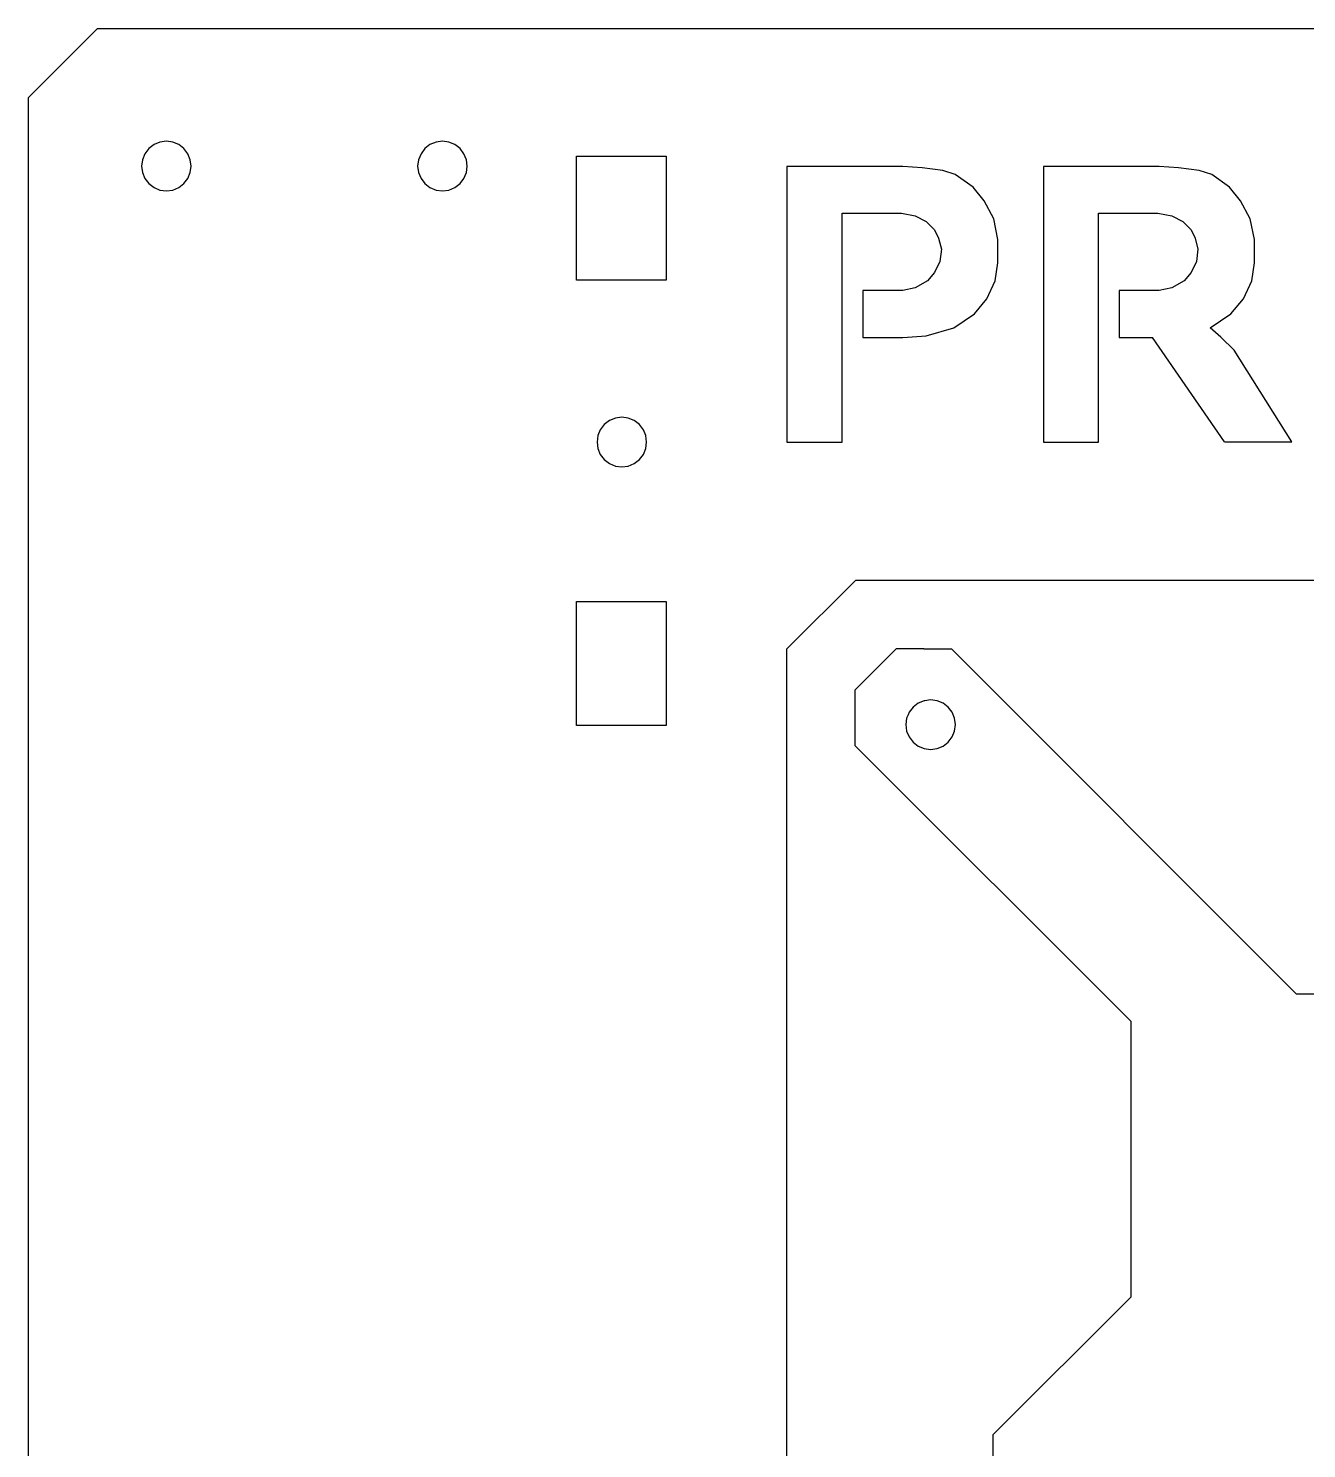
# Model space of a CAD drawing. Extents: x -200 to 421, y -75 to 295.
# Drawn here: x -200.2 to -107.5, y 192 to 295 of the extents above; entities that cross this region are included whole.
import ezdxf

# ---------------------------------------------------------------- set-up
doc = ezdxf.new("R2010")
doc.units = 0
doc.layers.get('0').update_dxf_attribs({"linetype": 'CONTINUOUS'})

# ---------------------------------------------------------------- blocks, each defined once
blk = doc.blocks.new('BLOCK_11')
at = {"color": 7}
blk.add_lwpolyline([(-200.23, 290.03), (-195.23, 295.03)], dxfattribs=at)
blk = doc.blocks.new('BLOCK_12')
at = {"color": 7}
blk.add_lwpolyline([(-195.23, 295.03), (164.77, 295.03)], dxfattribs=at)
blk = doc.blocks.new('BLOCK_20')
at = {"color": 7}
blk.add_lwpolyline([(-145.23, -29.97), (-145.23, 250.03)], dxfattribs=at)
blk = doc.blocks.new('BLOCK_21')
at = {"color": 7}
blk.add_lwpolyline([(-145.23, 250.03), (-140.23, 255.03)], dxfattribs=at)
blk = doc.blocks.new('BLOCK_22')
at = {"color": 7}
blk.add_lwpolyline([(-140.23, 255.03), (109.77, 255.03)], dxfattribs=at)
blk = doc.blocks.new('BLOCK_34')
at = {"color": 7}
blk.add_lwpolyline([(-200.23, -70.16), (-200.23, 290.03)], dxfattribs=at)
blk = doc.blocks.new('BLOCK_113')
at = {"color": 7}
blk.add_lwpolyline([(-160.48, 276.78), (-160.48, 285.78)], dxfattribs=at)
blk = doc.blocks.new('BLOCK_114')
at = {"color": 7}
blk.add_lwpolyline([(-160.48, 285.78), (-153.98, 285.78)], dxfattribs=at)
blk = doc.blocks.new('BLOCK_115')
at = {"color": 7}
blk.add_lwpolyline([(-153.98, 285.78), (-153.98, 276.78)], dxfattribs=at)
blk = doc.blocks.new('BLOCK_116')
at = {"color": 7}
blk.add_lwpolyline([(-153.98, 276.78), (-160.48, 276.78)], dxfattribs=at)
blk = doc.blocks.new('BLOCK_117')
at = {"color": 7}
blk.add_lwpolyline([(-160.48, 244.48), (-160.48, 253.48)], dxfattribs=at)
blk = doc.blocks.new('BLOCK_118')
at = {"color": 7}
blk.add_lwpolyline([(-160.48, 253.48), (-153.98, 253.48)], dxfattribs=at)
blk = doc.blocks.new('BLOCK_119')
at = {"color": 7}
blk.add_lwpolyline([(-153.98, 253.48), (-153.98, 244.48)], dxfattribs=at)
blk = doc.blocks.new('BLOCK_120')
at = {"color": 7}
blk.add_lwpolyline([(-153.98, 244.48), (-160.48, 244.48)], dxfattribs=at)
blk = doc.blocks.new('BLOCK_445')
at = {"color": 7}
blk.add_lwpolyline([(-190.22, 283.25), (-189.76, 283.31)], dxfattribs=at)
blk = doc.blocks.new('BLOCK_446')
at = {"color": 7}
blk.add_lwpolyline([(-189.76, 283.31), (-189.32, 283.49)], dxfattribs=at)
blk = doc.blocks.new('BLOCK_447')
at = {"color": 7}
blk.add_lwpolyline([(-189.32, 283.49), (-188.95, 283.78)], dxfattribs=at)
blk = doc.blocks.new('BLOCK_448')
at = {"color": 7}
blk.add_lwpolyline([(-188.95, 283.78), (-188.66, 284.15)], dxfattribs=at)
blk = doc.blocks.new('BLOCK_449')
at = {"color": 7}
blk.add_lwpolyline([(-191.96, 285.51), (-192.02, 285.05)], dxfattribs=at)
blk = doc.blocks.new('BLOCK_450')
at = {"color": 7}
blk.add_lwpolyline([(-192.02, 285.05), (-191.96, 284.58)], dxfattribs=at)
blk = doc.blocks.new('BLOCK_451')
at = {"color": 7}
blk.add_lwpolyline([(-191.12, 286.61), (-191.5, 286.32)], dxfattribs=at)
blk = doc.blocks.new('BLOCK_452')
at = {"color": 7}
blk.add_lwpolyline([(-189.76, 286.79), (-190.22, 286.85)], dxfattribs=at)
blk = doc.blocks.new('BLOCK_453')
at = {"color": 7}
blk.add_lwpolyline([(-189.32, 286.61), (-189.76, 286.79)], dxfattribs=at)
blk = doc.blocks.new('BLOCK_454')
at = {"color": 7}
blk.add_lwpolyline([(-188.66, 284.15), (-188.49, 284.58)], dxfattribs=at)
blk = doc.blocks.new('BLOCK_455')
at = {"color": 7}
blk.add_lwpolyline([(-188.49, 284.58), (-188.42, 285.05)], dxfattribs=at)
blk = doc.blocks.new('BLOCK_456')
at = {"color": 7}
blk.add_lwpolyline([(-191.96, 284.58), (-191.78, 284.15)], dxfattribs=at)
blk = doc.blocks.new('BLOCK_457')
at = {"color": 7}
blk.add_lwpolyline([(-191.78, 284.15), (-191.5, 283.78)], dxfattribs=at)
blk = doc.blocks.new('BLOCK_458')
at = {"color": 7}
blk.add_lwpolyline([(-190.22, 286.85), (-190.69, 286.79)], dxfattribs=at)
blk = doc.blocks.new('BLOCK_459')
at = {"color": 7}
blk.add_lwpolyline([(-190.69, 286.79), (-191.12, 286.61)], dxfattribs=at)
blk = doc.blocks.new('BLOCK_460')
at = {"color": 7}
blk.add_lwpolyline([(-191.5, 286.32), (-191.78, 285.95)], dxfattribs=at)
blk = doc.blocks.new('BLOCK_461')
at = {"color": 7}
blk.add_lwpolyline([(-191.78, 285.95), (-191.96, 285.51)], dxfattribs=at)
blk = doc.blocks.new('BLOCK_462')
at = {"color": 7}
blk.add_lwpolyline([(-188.95, 286.32), (-189.32, 286.61)], dxfattribs=at)
blk = doc.blocks.new('BLOCK_463')
at = {"color": 7}
blk.add_lwpolyline([(-188.67, 285.95), (-188.95, 286.32)], dxfattribs=at)
blk = doc.blocks.new('BLOCK_464')
at = {"color": 7}
blk.add_lwpolyline([(-188.49, 285.51), (-188.67, 285.95)], dxfattribs=at)
blk = doc.blocks.new('BLOCK_465')
at = {"color": 7}
blk.add_lwpolyline([(-188.42, 285.05), (-188.49, 285.51)], dxfattribs=at)
blk = doc.blocks.new('BLOCK_466')
at = {"color": 7}
blk.add_lwpolyline([(-191.5, 283.78), (-191.12, 283.49)], dxfattribs=at)
blk = doc.blocks.new('BLOCK_467')
at = {"color": 7}
blk.add_lwpolyline([(-191.12, 283.49), (-190.69, 283.31)], dxfattribs=at)
blk = doc.blocks.new('BLOCK_468')
at = {"color": 7}
blk.add_lwpolyline([(-190.69, 283.31), (-190.22, 283.25)], dxfattribs=at)
blk = doc.blocks.new('BLOCK_469')
at = {"color": 7}
blk.add_lwpolyline([(-171.48, 286.32), (-171.76, 285.95)], dxfattribs=at)
blk = doc.blocks.new('BLOCK_470')
at = {"color": 7}
blk.add_lwpolyline([(-171.76, 285.95), (-171.94, 285.51)], dxfattribs=at)
blk = doc.blocks.new('BLOCK_471')
at = {"color": 7}
blk.add_lwpolyline([(-171.94, 285.51), (-172.01, 285.05)], dxfattribs=at)
blk = doc.blocks.new('BLOCK_472')
at = {"color": 7}
blk.add_lwpolyline([(-172.01, 285.05), (-171.94, 284.58)], dxfattribs=at)
blk = doc.blocks.new('BLOCK_473')
at = {"color": 7}
blk.add_lwpolyline([(-171.94, 284.58), (-171.76, 284.15)], dxfattribs=at)
blk = doc.blocks.new('BLOCK_474')
at = {"color": 7}
blk.add_lwpolyline([(-169.74, 286.79), (-170.21, 286.85)], dxfattribs=at)
blk = doc.blocks.new('BLOCK_475')
at = {"color": 7}
blk.add_lwpolyline([(-169.31, 283.49), (-168.93, 283.78)], dxfattribs=at)
blk = doc.blocks.new('BLOCK_476')
at = {"color": 7}
blk.add_lwpolyline([(-168.93, 283.78), (-168.65, 284.15)], dxfattribs=at)
blk = doc.blocks.new('BLOCK_477')
at = {"color": 7}
blk.add_lwpolyline([(-168.65, 284.15), (-168.47, 284.58)], dxfattribs=at)
blk = doc.blocks.new('BLOCK_478')
at = {"color": 7}
blk.add_lwpolyline([(-168.47, 284.58), (-168.41, 285.05)], dxfattribs=at)
blk = doc.blocks.new('BLOCK_479')
at = {"color": 7}
blk.add_lwpolyline([(-169.31, 286.61), (-169.74, 286.79)], dxfattribs=at)
blk = doc.blocks.new('BLOCK_480')
at = {"color": 7}
blk.add_lwpolyline([(-170.21, 286.85), (-170.67, 286.79)], dxfattribs=at)
blk = doc.blocks.new('BLOCK_481')
at = {"color": 7}
blk.add_lwpolyline([(-168.41, 285.05), (-168.47, 285.51)], dxfattribs=at)
blk = doc.blocks.new('BLOCK_482')
at = {"color": 7}
blk.add_lwpolyline([(-168.47, 285.51), (-168.65, 285.95)], dxfattribs=at)
blk = doc.blocks.new('BLOCK_483')
at = {"color": 7}
blk.add_lwpolyline([(-168.65, 285.95), (-168.93, 286.32)], dxfattribs=at)
blk = doc.blocks.new('BLOCK_484')
at = {"color": 7}
blk.add_lwpolyline([(-168.93, 286.32), (-169.31, 286.61)], dxfattribs=at)
blk = doc.blocks.new('BLOCK_485')
at = {"color": 7}
blk.add_lwpolyline([(-171.76, 284.15), (-171.48, 283.78)], dxfattribs=at)
blk = doc.blocks.new('BLOCK_486')
at = {"color": 7}
blk.add_lwpolyline([(-171.48, 283.78), (-171.11, 283.49)], dxfattribs=at)
blk = doc.blocks.new('BLOCK_487')
at = {"color": 7}
blk.add_lwpolyline([(-171.11, 283.49), (-170.67, 283.31)], dxfattribs=at)
blk = doc.blocks.new('BLOCK_488')
at = {"color": 7}
blk.add_lwpolyline([(-170.67, 283.31), (-170.21, 283.25)], dxfattribs=at)
blk = doc.blocks.new('BLOCK_489')
at = {"color": 7}
blk.add_lwpolyline([(-170.21, 283.25), (-169.74, 283.31)], dxfattribs=at)
blk = doc.blocks.new('BLOCK_490')
at = {"color": 7}
blk.add_lwpolyline([(-169.74, 283.31), (-169.31, 283.49)], dxfattribs=at)
blk = doc.blocks.new('BLOCK_491')
at = {"color": 7}
blk.add_lwpolyline([(-170.67, 286.79), (-171.11, 286.61)], dxfattribs=at)
blk = doc.blocks.new('BLOCK_492')
at = {"color": 7}
blk.add_lwpolyline([(-171.11, 286.61), (-171.48, 286.32)], dxfattribs=at)
blk = doc.blocks.new('BLOCK_493')
at = {"color": 7}
blk.add_lwpolyline([(-155.93, 266.3), (-156.3, 266.59)], dxfattribs=at)
blk = doc.blocks.new('BLOCK_494')
at = {"color": 7}
blk.add_lwpolyline([(-158.76, 264.13), (-158.48, 263.76)], dxfattribs=at)
blk = doc.blocks.new('BLOCK_495')
at = {"color": 7}
blk.add_lwpolyline([(-158.48, 263.76), (-158.1, 263.47)], dxfattribs=at)
blk = doc.blocks.new('BLOCK_496')
at = {"color": 7}
blk.add_lwpolyline([(-158.1, 263.47), (-157.67, 263.29)], dxfattribs=at)
blk = doc.blocks.new('BLOCK_497')
at = {"color": 7}
blk.add_lwpolyline([(-157.67, 263.29), (-157.2, 263.23)], dxfattribs=at)
blk = doc.blocks.new('BLOCK_498')
at = {"color": 7}
blk.add_lwpolyline([(-157.2, 263.23), (-156.74, 263.29)], dxfattribs=at)
blk = doc.blocks.new('BLOCK_499')
at = {"color": 7}
blk.add_lwpolyline([(-156.74, 266.77), (-157.2, 266.83)], dxfattribs=at)
blk = doc.blocks.new('BLOCK_500')
at = {"color": 7}
blk.add_lwpolyline([(-157.2, 266.83), (-157.67, 266.77)], dxfattribs=at)
blk = doc.blocks.new('BLOCK_501')
at = {"color": 7}
blk.add_lwpolyline([(-157.67, 266.77), (-158.1, 266.59)], dxfattribs=at)
blk = doc.blocks.new('BLOCK_502')
at = {"color": 7}
blk.add_lwpolyline([(-158.1, 266.59), (-158.48, 266.3)], dxfattribs=at)
blk = doc.blocks.new('BLOCK_503')
at = {"color": 7}
blk.add_lwpolyline([(-158.48, 266.3), (-158.76, 265.93)], dxfattribs=at)
blk = doc.blocks.new('BLOCK_504')
at = {"color": 7}
blk.add_lwpolyline([(-158.76, 265.93), (-158.94, 265.5)], dxfattribs=at)
blk = doc.blocks.new('BLOCK_505')
at = {"color": 7}
blk.add_lwpolyline([(-158.94, 265.5), (-159, 265.03)], dxfattribs=at)
blk = doc.blocks.new('BLOCK_506')
at = {"color": 7}
blk.add_lwpolyline([(-159, 265.03), (-158.94, 264.56)], dxfattribs=at)
blk = doc.blocks.new('BLOCK_507')
at = {"color": 7}
blk.add_lwpolyline([(-158.94, 264.56), (-158.76, 264.13)], dxfattribs=at)
blk = doc.blocks.new('BLOCK_508')
at = {"color": 7}
blk.add_lwpolyline([(-155.64, 265.93), (-155.93, 266.3)], dxfattribs=at)
blk = doc.blocks.new('BLOCK_509')
at = {"color": 7}
blk.add_lwpolyline([(-155.46, 265.5), (-155.64, 265.93)], dxfattribs=at)
blk = doc.blocks.new('BLOCK_510')
at = {"color": 7}
blk.add_lwpolyline([(-155.4, 265.03), (-155.46, 265.5)], dxfattribs=at)
blk = doc.blocks.new('BLOCK_511')
at = {"color": 7}
blk.add_lwpolyline([(-156.74, 263.29), (-156.3, 263.47)], dxfattribs=at)
blk = doc.blocks.new('BLOCK_512')
at = {"color": 7}
blk.add_lwpolyline([(-156.3, 263.47), (-155.93, 263.76)], dxfattribs=at)
blk = doc.blocks.new('BLOCK_513')
at = {"color": 7}
blk.add_lwpolyline([(-155.93, 263.76), (-155.64, 264.13)], dxfattribs=at)
blk = doc.blocks.new('BLOCK_514')
at = {"color": 7}
blk.add_lwpolyline([(-155.64, 264.13), (-155.46, 264.56)], dxfattribs=at)
blk = doc.blocks.new('BLOCK_515')
at = {"color": 7}
blk.add_lwpolyline([(-155.46, 264.56), (-155.4, 265.03)], dxfattribs=at)
blk = doc.blocks.new('BLOCK_516')
at = {"color": 7}
blk.add_lwpolyline([(-156.3, 266.59), (-156.74, 266.77)], dxfattribs=at)
blk = doc.blocks.new('BLOCK_2031')
at = {"color": 7}
blk.add_lwpolyline([(-120.3, 223.03), (-120.3, 203.03)], dxfattribs=at)
blk = doc.blocks.new('BLOCK_2047')
at = {"color": 7}
blk.add_lwpolyline([(-120.3, 203.03), (-130.3, 193.03)], dxfattribs=at)
blk = doc.blocks.new('BLOCK_2054')
at = {"color": 7}
blk.add_lwpolyline([(-140.3, 245.03), (-140.3, 243.03)], dxfattribs=at)
blk = doc.blocks.new('BLOCK_2114')
at = {"color": 7}
blk.add_lwpolyline([(-108.3, 225.03), (47.7, 225.03)], dxfattribs=at)
blk = doc.blocks.new('BLOCK_2143')
at = {"color": 7}
blk.add_lwpolyline([(-140.3, 247.03), (-140.3, 245.03)], dxfattribs=at)
blk = doc.blocks.new('BLOCK_2156')
at = {"color": 7}
blk.add_lwpolyline([(-130.3, 193.03), (-130.3, 155.03)], dxfattribs=at)
blk = doc.blocks.new('BLOCK_2181')
at = {"color": 7}
blk.add_lwpolyline([(-137.3, 250.03), (-140.3, 247.03)], dxfattribs=at)
blk = doc.blocks.new('BLOCK_2183')
at = {"color": 7}
blk.add_lwpolyline([(-135.3, 250.03), (-135.23, 250.03)], dxfattribs=at)
blk = doc.blocks.new('BLOCK_2201')
at = {"color": 7}
blk.add_lwpolyline([(-135.3, 250.03), (-137.3, 250.03)], dxfattribs=at)
blk = doc.blocks.new('BLOCK_2225')
at = {"color": 7}
blk.add_lwpolyline([(-133.3, 250.03), (-108.3, 225.03)], dxfattribs=at)
blk = doc.blocks.new('BLOCK_2230')
at = {"color": 7}
blk.add_lwpolyline([(-135.23, 250.03), (-133.3, 250.03)], dxfattribs=at)
blk = doc.blocks.new('BLOCK_2239')
at = {"color": 7}
blk.add_lwpolyline([(-136.55, 244.08), (-136.37, 243.65)], dxfattribs=at)
blk = doc.blocks.new('BLOCK_2240')
at = {"color": 7}
blk.add_lwpolyline([(-136.37, 243.65), (-136.08, 243.27)], dxfattribs=at)
blk = doc.blocks.new('BLOCK_2241')
at = {"color": 7}
blk.add_lwpolyline([(-135.71, 242.99), (-135.27, 242.81)], dxfattribs=at)
blk = doc.blocks.new('BLOCK_2242')
at = {"color": 7}
blk.add_lwpolyline([(-135.23, 246.28), (-135.27, 246.28)], dxfattribs=at)
blk = doc.blocks.new('BLOCK_2356')
at = {"color": 7}
blk.add_lwpolyline([(-140.3, 243.03), (-120.3, 223.03)], dxfattribs=at)
blk = doc.blocks.new('BLOCK_2560')
at = {"color": 7}
blk.add_lwpolyline([(-136.08, 243.27), (-135.71, 242.99)], dxfattribs=at)
blk = doc.blocks.new('BLOCK_2561')
at = {"color": 7}
blk.add_lwpolyline([(-133.54, 243.27), (-133.25, 243.65)], dxfattribs=at)
blk = doc.blocks.new('BLOCK_2562')
at = {"color": 7}
blk.add_lwpolyline([(-135.27, 246.28), (-135.71, 246.1)], dxfattribs=at)
blk = doc.blocks.new('BLOCK_2563')
at = {"color": 7}
blk.add_lwpolyline([(-134.81, 246.35), (-135.23, 246.28)], dxfattribs=at)
blk = doc.blocks.new('BLOCK_2564')
at = {"color": 7}
blk.add_lwpolyline([(-134.34, 246.28), (-134.81, 246.35)], dxfattribs=at)
blk = doc.blocks.new('BLOCK_2565')
at = {"color": 7}
blk.add_lwpolyline([(-133.91, 246.1), (-134.34, 246.28)], dxfattribs=at)
blk = doc.blocks.new('BLOCK_2566')
at = {"color": 7}
blk.add_lwpolyline([(-133.54, 245.82), (-133.91, 246.1)], dxfattribs=at)
blk = doc.blocks.new('BLOCK_2567')
at = {"color": 7}
blk.add_lwpolyline([(-133.25, 245.45), (-133.54, 245.82)], dxfattribs=at)
blk = doc.blocks.new('BLOCK_2568')
at = {"color": 7}
blk.add_lwpolyline([(-133.07, 245.01), (-133.25, 245.45)], dxfattribs=at)
blk = doc.blocks.new('BLOCK_2569')
at = {"color": 7}
blk.add_lwpolyline([(-133.01, 244.55), (-133.07, 245.01)], dxfattribs=at)
blk = doc.blocks.new('BLOCK_2570')
at = {"color": 7}
blk.add_lwpolyline([(-133.07, 244.08), (-133.01, 244.55)], dxfattribs=at)
blk = doc.blocks.new('BLOCK_2571')
at = {"color": 7}
blk.add_lwpolyline([(-133.25, 243.65), (-133.07, 244.08)], dxfattribs=at)
blk = doc.blocks.new('BLOCK_2572')
at = {"color": 7}
blk.add_lwpolyline([(-136.45, 245.25), (-136.55, 245.01)], dxfattribs=at)
blk = doc.blocks.new('BLOCK_2573')
at = {"color": 7}
blk.add_lwpolyline([(-134.81, 242.75), (-134.34, 242.81)], dxfattribs=at)
blk = doc.blocks.new('BLOCK_2574')
at = {"color": 7}
blk.add_lwpolyline([(-134.34, 242.81), (-133.91, 242.99)], dxfattribs=at)
blk = doc.blocks.new('BLOCK_2575')
at = {"color": 7}
blk.add_lwpolyline([(-135.27, 242.81), (-134.81, 242.75)], dxfattribs=at)
blk = doc.blocks.new('BLOCK_2576')
at = {"color": 7}
blk.add_lwpolyline([(-133.91, 242.99), (-133.54, 243.27)], dxfattribs=at)
blk = doc.blocks.new('BLOCK_2577')
at = {"color": 7}
blk.add_lwpolyline([(-135.71, 246.1), (-136.08, 245.82)], dxfattribs=at)
blk = doc.blocks.new('BLOCK_2578')
at = {"color": 7}
blk.add_lwpolyline([(-136.37, 245.45), (-136.45, 245.25)], dxfattribs=at)
blk = doc.blocks.new('BLOCK_2579')
at = {"color": 7}
blk.add_lwpolyline([(-136.08, 245.82), (-136.37, 245.45)], dxfattribs=at)
blk = doc.blocks.new('BLOCK_2580')
at = {"color": 7}
blk.add_lwpolyline([(-136.61, 244.55), (-136.55, 244.08)], dxfattribs=at)
blk = doc.blocks.new('BLOCK_2581')
at = {"color": 7}
blk.add_lwpolyline([(-136.55, 245.01), (-136.61, 244.55)], dxfattribs=at)
blk = doc.blocks.new('BLOCK_2650')
at = {"color": 7}
blk.add_lwpolyline([(-114.43, 284.43), (-115.33, 284.73)], dxfattribs=at)
blk = doc.blocks.new('BLOCK_2651')
at = {"color": 7}
blk.add_lwpolyline([(-115.33, 284.73), (-116.83, 284.93)], dxfattribs=at)
blk = doc.blocks.new('BLOCK_2652')
at = {"color": 7}
blk.add_lwpolyline([(-116.83, 284.93), (-118.23, 285.03)], dxfattribs=at)
blk = doc.blocks.new('BLOCK_2653')
at = {"color": 7}
blk.add_lwpolyline([(-118.23, 285.03), (-126.63, 285.03)], dxfattribs=at)
blk = doc.blocks.new('BLOCK_2654')
at = {"color": 7}
blk.add_lwpolyline([(-126.63, 285.03), (-126.63, 265.03)], dxfattribs=at)
blk = doc.blocks.new('BLOCK_2655')
at = {"color": 7}
blk.add_lwpolyline([(-126.63, 265.03), (-122.63, 265.03)], dxfattribs=at)
blk = doc.blocks.new('BLOCK_2656')
at = {"color": 7}
blk.add_lwpolyline([(-122.63, 265.03), (-122.63, 281.63)], dxfattribs=at)
blk = doc.blocks.new('BLOCK_2657')
at = {"color": 7}
blk.add_lwpolyline([(-122.63, 281.63), (-118.33, 281.63)], dxfattribs=at)
blk = doc.blocks.new('BLOCK_2658')
at = {"color": 7}
blk.add_lwpolyline([(-118.33, 281.63), (-117.33, 281.43)], dxfattribs=at)
blk = doc.blocks.new('BLOCK_2659')
at = {"color": 7}
blk.add_lwpolyline([(-117.33, 281.43), (-116.53, 281.03)], dxfattribs=at)
blk = doc.blocks.new('BLOCK_2660')
at = {"color": 7}
blk.add_lwpolyline([(-116.53, 281.03), (-115.93, 280.43)], dxfattribs=at)
blk = doc.blocks.new('BLOCK_2661')
at = {"color": 7}
blk.add_lwpolyline([(-115.93, 280.43), (-115.63, 279.83)], dxfattribs=at)
blk = doc.blocks.new('BLOCK_2662')
at = {"color": 7}
blk.add_lwpolyline([(-113.49, 265.04), (-118.73, 272.63)], dxfattribs=at)
blk = doc.blocks.new('BLOCK_2713')
at = {"color": 7}
blk.add_lwpolyline([(-135.93, 281.43), (-135.13, 281.03)], dxfattribs=at)
blk = doc.blocks.new('BLOCK_2714')
at = {"color": 7}
blk.add_lwpolyline([(-135.13, 281.03), (-134.53, 280.43)], dxfattribs=at)
blk = doc.blocks.new('BLOCK_2715')
at = {"color": 7}
blk.add_lwpolyline([(-134.53, 280.43), (-134.23, 279.83)], dxfattribs=at)
blk = doc.blocks.new('BLOCK_2716')
at = {"color": 7}
blk.add_lwpolyline([(-134.23, 279.83), (-134.03, 279.03)], dxfattribs=at)
blk = doc.blocks.new('BLOCK_2717')
at = {"color": 7}
blk.add_lwpolyline([(-134.03, 279.03), (-134.13, 278.13)], dxfattribs=at)
blk = doc.blocks.new('BLOCK_2718')
at = {"color": 7}
blk.add_lwpolyline([(-134.13, 278.13), (-134.53, 277.33)], dxfattribs=at)
blk = doc.blocks.new('BLOCK_2719')
at = {"color": 7}
blk.add_lwpolyline([(-134.53, 277.33), (-135.03, 276.73)], dxfattribs=at)
blk = doc.blocks.new('BLOCK_2720')
at = {"color": 7}
blk.add_lwpolyline([(-135.03, 276.73), (-135.93, 276.23)], dxfattribs=at)
blk = doc.blocks.new('BLOCK_2721')
at = {"color": 7}
blk.add_lwpolyline([(-135.93, 276.23), (-136.83, 276.03)], dxfattribs=at)
blk = doc.blocks.new('BLOCK_2722')
at = {"color": 7}
blk.add_lwpolyline([(-136.83, 276.03), (-138.13, 276.03)], dxfattribs=at)
blk = doc.blocks.new('BLOCK_2723')
at = {"color": 7}
blk.add_lwpolyline([(-138.13, 276.03), (-139.73, 276.03)], dxfattribs=at)
blk = doc.blocks.new('BLOCK_2724')
at = {"color": 7}
blk.add_lwpolyline([(-131.73, 283.53), (-133.03, 284.43)], dxfattribs=at)
blk = doc.blocks.new('BLOCK_2725')
at = {"color": 7}
blk.add_lwpolyline([(-133.03, 284.43), (-133.93, 284.73)], dxfattribs=at)
blk = doc.blocks.new('BLOCK_2726')
at = {"color": 7}
blk.add_lwpolyline([(-133.93, 284.73), (-135.43, 284.93)], dxfattribs=at)
blk = doc.blocks.new('BLOCK_2727')
at = {"color": 7}
blk.add_lwpolyline([(-135.43, 284.93), (-136.83, 285.03)], dxfattribs=at)
blk = doc.blocks.new('BLOCK_2728')
at = {"color": 7}
blk.add_lwpolyline([(-136.83, 285.03), (-145.23, 285.03)], dxfattribs=at)
blk = doc.blocks.new('BLOCK_2729')
at = {"color": 7}
blk.add_lwpolyline([(-115.63, 279.83), (-115.43, 279.03)], dxfattribs=at)
blk = doc.blocks.new('BLOCK_2730')
at = {"color": 7}
blk.add_lwpolyline([(-115.43, 279.03), (-115.53, 278.13)], dxfattribs=at)
blk = doc.blocks.new('BLOCK_2731')
at = {"color": 7}
blk.add_lwpolyline([(-115.53, 278.13), (-115.93, 277.33)], dxfattribs=at)
blk = doc.blocks.new('BLOCK_2732')
at = {"color": 7}
blk.add_lwpolyline([(-115.93, 277.33), (-116.43, 276.73)], dxfattribs=at)
blk = doc.blocks.new('BLOCK_2733')
at = {"color": 7}
blk.add_lwpolyline([(-116.43, 276.73), (-117.33, 276.23)], dxfattribs=at)
blk = doc.blocks.new('BLOCK_2734')
at = {"color": 7}
blk.add_lwpolyline([(-117.33, 276.23), (-118.23, 276.03)], dxfattribs=at)
blk = doc.blocks.new('BLOCK_2735')
at = {"color": 7}
blk.add_lwpolyline([(-118.23, 276.03), (-119.53, 276.03)], dxfattribs=at)
blk = doc.blocks.new('BLOCK_2760')
at = {"color": 7}
blk.add_lwpolyline([(-139.73, 276.03), (-139.73, 272.63)], dxfattribs=at)
blk = doc.blocks.new('BLOCK_2761')
at = {"color": 7}
blk.add_lwpolyline([(-139.73, 272.63), (-136.83, 272.63)], dxfattribs=at)
blk = doc.blocks.new('BLOCK_2762')
at = {"color": 7}
blk.add_lwpolyline([(-136.83, 272.63), (-135.13, 272.73)], dxfattribs=at)
blk = doc.blocks.new('BLOCK_2763')
at = {"color": 7}
blk.add_lwpolyline([(-135.13, 272.73), (-133.13, 273.33)], dxfattribs=at)
blk = doc.blocks.new('BLOCK_2764')
at = {"color": 7}
blk.add_lwpolyline([(-133.13, 273.33), (-131.63, 274.33)], dxfattribs=at)
blk = doc.blocks.new('BLOCK_2765')
at = {"color": 7}
blk.add_lwpolyline([(-131.63, 274.33), (-130.73, 275.43)], dxfattribs=at)
blk = doc.blocks.new('BLOCK_2766')
at = {"color": 7}
blk.add_lwpolyline([(-130.73, 275.43), (-130.13, 276.73)], dxfattribs=at)
blk = doc.blocks.new('BLOCK_2767')
at = {"color": 7}
blk.add_lwpolyline([(-130.13, 276.73), (-129.93, 278.03)], dxfattribs=at)
blk = doc.blocks.new('BLOCK_2768')
at = {"color": 7}
blk.add_lwpolyline([(-129.93, 278.03), (-129.93, 279.73)], dxfattribs=at)
blk = doc.blocks.new('BLOCK_2769')
at = {"color": 7}
blk.add_lwpolyline([(-129.93, 279.73), (-130.23, 281.23)], dxfattribs=at)
blk = doc.blocks.new('BLOCK_2770')
at = {"color": 7}
blk.add_lwpolyline([(-130.23, 281.23), (-130.93, 282.53)], dxfattribs=at)
blk = doc.blocks.new('BLOCK_2771')
at = {"color": 7}
blk.add_lwpolyline([(-130.93, 282.53), (-131.73, 283.53)], dxfattribs=at)
blk = doc.blocks.new('BLOCK_2772')
at = {"color": 7}
blk.add_lwpolyline([(-113.49, 265.04), (-108.62, 265.04)], dxfattribs=at)
blk = doc.blocks.new('BLOCK_2773')
at = {"color": 7}
blk.add_lwpolyline([(-108.62, 265.04), (-112.8, 271.69)], dxfattribs=at)
blk = doc.blocks.new('BLOCK_2774')
at = {"color": 7}
blk.add_lwpolyline([(-112.8, 271.69), (-113.76, 272.65)], dxfattribs=at)
blk = doc.blocks.new('BLOCK_2775')
at = {"color": 7}
blk.add_lwpolyline([(-113.76, 272.65), (-114.53, 273.33)], dxfattribs=at)
blk = doc.blocks.new('BLOCK_2776')
at = {"color": 7}
blk.add_lwpolyline([(-121.13, 272.63), (-118.73, 272.63)], dxfattribs=at)
blk = doc.blocks.new('BLOCK_2783')
at = {"color": 7}
blk.add_lwpolyline([(-119.53, 276.03), (-121.13, 276.03)], dxfattribs=at)
blk = doc.blocks.new('BLOCK_2784')
at = {"color": 7}
blk.add_lwpolyline([(-121.13, 276.03), (-121.13, 272.63)], dxfattribs=at)
blk = doc.blocks.new('BLOCK_2785')
at = {"color": 7}
blk.add_lwpolyline([(-114.53, 273.33), (-113.03, 274.33)], dxfattribs=at)
blk = doc.blocks.new('BLOCK_2786')
at = {"color": 7}
blk.add_lwpolyline([(-113.03, 274.33), (-112.13, 275.43)], dxfattribs=at)
blk = doc.blocks.new('BLOCK_2787')
at = {"color": 7}
blk.add_lwpolyline([(-112.13, 275.43), (-111.53, 276.73)], dxfattribs=at)
blk = doc.blocks.new('BLOCK_2788')
at = {"color": 7}
blk.add_lwpolyline([(-111.53, 276.73), (-111.33, 278.03)], dxfattribs=at)
blk = doc.blocks.new('BLOCK_2789')
at = {"color": 7}
blk.add_lwpolyline([(-111.33, 278.03), (-111.33, 279.73)], dxfattribs=at)
blk = doc.blocks.new('BLOCK_2790')
at = {"color": 7}
blk.add_lwpolyline([(-111.33, 279.73), (-111.63, 281.23)], dxfattribs=at)
blk = doc.blocks.new('BLOCK_2791')
at = {"color": 7}
blk.add_lwpolyline([(-111.63, 281.23), (-112.33, 282.53)], dxfattribs=at)
blk = doc.blocks.new('BLOCK_2792')
at = {"color": 7}
blk.add_lwpolyline([(-112.33, 282.53), (-113.13, 283.53)], dxfattribs=at)
blk = doc.blocks.new('BLOCK_2793')
at = {"color": 7}
blk.add_lwpolyline([(-113.13, 283.53), (-114.43, 284.43)], dxfattribs=at)
blk = doc.blocks.new('BLOCK_2794')
at = {"color": 7}
blk.add_lwpolyline([(-145.23, 285.03), (-145.23, 265.03)], dxfattribs=at)
blk = doc.blocks.new('BLOCK_2795')
at = {"color": 7}
blk.add_lwpolyline([(-145.23, 265.03), (-141.23, 265.03)], dxfattribs=at)
blk = doc.blocks.new('BLOCK_2796')
at = {"color": 7}
blk.add_lwpolyline([(-141.23, 265.03), (-141.23, 281.63)], dxfattribs=at)
blk = doc.blocks.new('BLOCK_2797')
at = {"color": 7}
blk.add_lwpolyline([(-141.23, 281.63), (-136.93, 281.63)], dxfattribs=at)
blk = doc.blocks.new('BLOCK_2798')
at = {"color": 7}
blk.add_lwpolyline([(-136.93, 281.63), (-135.93, 281.43)], dxfattribs=at)

msp = doc.modelspace()

# ---------------------------------------------------------------- block references
for name in ['BLOCK_11', 'BLOCK_12', 'BLOCK_34', 'BLOCK_451', 'BLOCK_459', 'BLOCK_458', 'BLOCK_452', 'BLOCK_453', 'BLOCK_462', 'BLOCK_492', 'BLOCK_491', 'BLOCK_480', 'BLOCK_474', 'BLOCK_479', 'BLOCK_484', 'BLOCK_449', 'BLOCK_461', 'BLOCK_460', 'BLOCK_463', 'BLOCK_464', 'BLOCK_465', 'BLOCK_471', 'BLOCK_470', 'BLOCK_469', 'BLOCK_483', 'BLOCK_482', 'BLOCK_481', 'BLOCK_113', 'BLOCK_114', 'BLOCK_115', 'BLOCK_450', 'BLOCK_456', 'BLOCK_454', 'BLOCK_455', 'BLOCK_472', 'BLOCK_473', 'BLOCK_477', 'BLOCK_478', 'BLOCK_2728', 'BLOCK_2794', 'BLOCK_2727', 'BLOCK_2726', 'BLOCK_2725', 'BLOCK_2724', 'BLOCK_2653', 'BLOCK_2654', 'BLOCK_2652', 'BLOCK_2651', 'BLOCK_2650', 'BLOCK_2793', 'BLOCK_457', 'BLOCK_466', 'BLOCK_467', 'BLOCK_468', 'BLOCK_445', 'BLOCK_446', 'BLOCK_447', 'BLOCK_448', 'BLOCK_485', 'BLOCK_486', 'BLOCK_487', 'BLOCK_488', 'BLOCK_489', 'BLOCK_490', 'BLOCK_475', 'BLOCK_476', 'BLOCK_2771', 'BLOCK_2792', 'BLOCK_2770', 'BLOCK_2791', 'BLOCK_2796', 'BLOCK_2797', 'BLOCK_2798', 'BLOCK_2713', 'BLOCK_2769', 'BLOCK_2656', 'BLOCK_2657', 'BLOCK_2658', 'BLOCK_2659', 'BLOCK_2790', 'BLOCK_2714', 'BLOCK_2715', 'BLOCK_2660', 'BLOCK_2661', 'BLOCK_2716', 'BLOCK_2768', 'BLOCK_2729', 'BLOCK_2789', 'BLOCK_2718', 'BLOCK_2717', 'BLOCK_2731', 'BLOCK_2730', 'BLOCK_2719', 'BLOCK_2767', 'BLOCK_2732', 'BLOCK_2788', 'BLOCK_116', 'BLOCK_2723', 'BLOCK_2760', 'BLOCK_2722', 'BLOCK_2721', 'BLOCK_2720', 'BLOCK_2766', 'BLOCK_2783', 'BLOCK_2784', 'BLOCK_2735', 'BLOCK_2734', 'BLOCK_2733', 'BLOCK_2787', 'BLOCK_2765', 'BLOCK_2786', 'BLOCK_2764', 'BLOCK_2785', 'BLOCK_2763', 'BLOCK_2775', 'BLOCK_2761', 'BLOCK_2762', 'BLOCK_2776', 'BLOCK_2662', 'BLOCK_2774', 'BLOCK_2773', 'BLOCK_501', 'BLOCK_500', 'BLOCK_499', 'BLOCK_516', 'BLOCK_504', 'BLOCK_503', 'BLOCK_502', 'BLOCK_493', 'BLOCK_508', 'BLOCK_509', 'BLOCK_505', 'BLOCK_506', 'BLOCK_510', 'BLOCK_515', 'BLOCK_2795', 'BLOCK_2655', 'BLOCK_2772', 'BLOCK_507', 'BLOCK_494', 'BLOCK_495', 'BLOCK_512', 'BLOCK_513', 'BLOCK_514', 'BLOCK_496', 'BLOCK_497', 'BLOCK_498', 'BLOCK_511', 'BLOCK_21', 'BLOCK_22', 'BLOCK_117', 'BLOCK_118', 'BLOCK_119', 'BLOCK_20', 'BLOCK_2181', 'BLOCK_2201', 'BLOCK_2183', 'BLOCK_2230', 'BLOCK_2225', 'BLOCK_2143', 'BLOCK_2562', 'BLOCK_2242', 'BLOCK_2563', 'BLOCK_2564', 'BLOCK_2565', 'BLOCK_2572', 'BLOCK_2578', 'BLOCK_2579', 'BLOCK_2577', 'BLOCK_2566', 'BLOCK_2567', 'BLOCK_2568', 'BLOCK_120', 'BLOCK_2054', 'BLOCK_2581', 'BLOCK_2580', 'BLOCK_2569', 'BLOCK_2570', 'BLOCK_2239', 'BLOCK_2240', 'BLOCK_2560', 'BLOCK_2576', 'BLOCK_2561', 'BLOCK_2571', 'BLOCK_2356', 'BLOCK_2241', 'BLOCK_2575', 'BLOCK_2573', 'BLOCK_2574', 'BLOCK_2114', 'BLOCK_2031', 'BLOCK_2047', 'BLOCK_2156']:
    msp.add_blockref(name, (0, 0))

doc.saveas('drawing.dxf')
